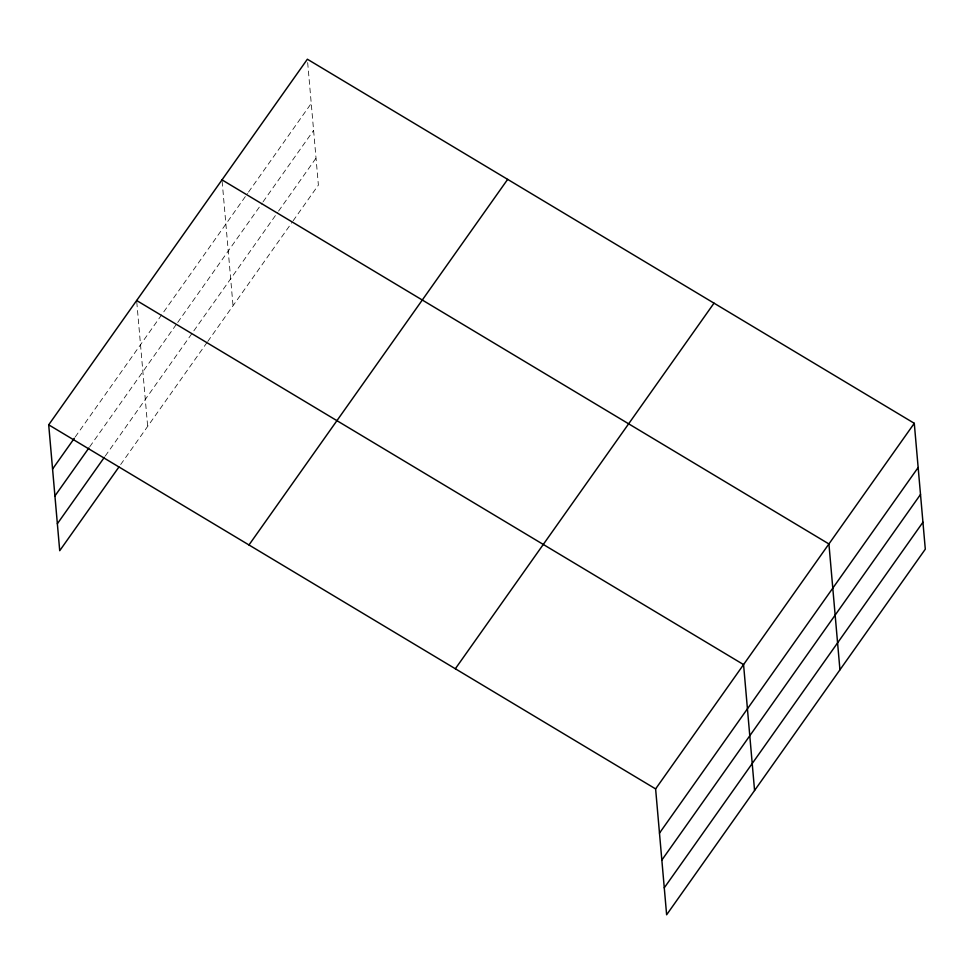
<?xml version="1.0" encoding="UTF-8"?>
<svg xmlns="http://www.w3.org/2000/svg" width="974" height="974" viewBox="0 0 974 974"><rect width="100%" height="100%" fill="white"/><g stroke="black" fill="none" stroke-linecap="round" stroke-linejoin="round"><path stroke-width="0.73" stroke-dasharray="4.87 3.65" d="M75.205 437.022L247.652 193.302M248.528 192.073L311.242 103.427M89.754 446.749L176.842 323.66M177.718 322.431L262.213 203.018M263.077 201.788L313.604 130.382M105.253 456.051L277.7 212.32M278.576 211.078L316.026 158.141M120.666 464.549L206.89 342.678M207.766 341.448L292.249 222.035M293.125 220.794L318.388 185.097L307.504 60.692M222.145 181.347L233.03 305.739M136.774 301.989L147.658 426.393"/><path stroke-width="1.46" d="M118.925 467.009L59.718 550.7L48.7 424.822L307.37 59.219L914.282 423.3L925.3 549.178L666.63 914.781L655.612 788.903L914.282 423.3M52.572 469.03L74.341 438.263M54.921 495.973L88.89 447.979M57.356 523.744L104.376 457.281M248.979 544.965L507.649 179.374M455.333 668.761L714.003 303.158M659.483 833.111L918.153 467.508M661.845 860.066L920.515 494.463M664.268 887.825L922.938 522.234M222.011 179.873L828.923 543.955L839.941 669.832M136.652 300.516L743.564 664.597L754.57 790.474M48.7 424.822L655.612 788.903"/></g></svg>
